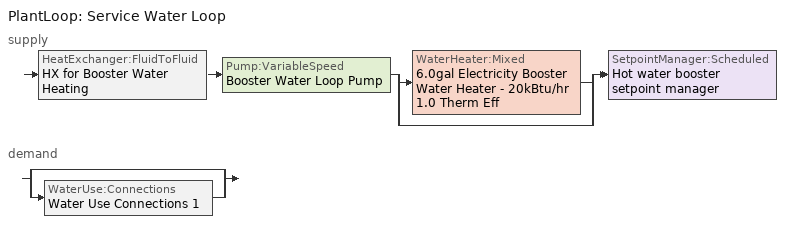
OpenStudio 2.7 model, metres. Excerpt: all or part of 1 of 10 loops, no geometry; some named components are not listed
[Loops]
PlantLoop 'Service Water Loop'
 supply: HeatExchanger:FluidToFluid 'HX for Booster Water Heating' > Pump:VariableSpeed 'Booster Water Loop Pump' > split
  | WaterHeater:Mixed '6.0gal Electricity Booster Water Heater - 20kBtu/hr 1.0 Therm Eff'
  | bypass
  join > SetpointManager:Scheduled 'Hot water booster setpoint manager'
 demand: split
  | bypass
  | WaterUse:Connections 'Water Use Connections 1'
[PlantLoop]
Service Water Loop: Glycol Concentration=0; Plant Loop Volume {m3}=Autocalculate; Load Distribution Scheme=Optimal
[Sizing:Plant]
Service Water Loop: Loop Type=Heating; Design Loop Exit Temperature {C}=82.2222; Loop Design Temperature Difference {deltaC}=5; Sizing Option=NonCoincident; Zone Timesteps in Averaging Window=1; Coincident Sizing Factor Mode=None
[SetpointManager:Scheduled]
Hot water booster setpoint manager: Control Variable=Temperature; Schedule=Service Water Booster Temp - 180.00000000000006F; Setpoint Node or NodeList=Service Water Loop Supply Outlet Node
[Pump:VariableSpeed]
Booster Water Loop Pump: Rated Pump Head {Pa}=0; Rated Power Consumption {W}=0; Motor Efficiency=1; Minimum Flow Rate {m3/s}=0; Pump Control Type=Continuous; Skin Loss Radiative Fraction=0.5; Design Power Sizing Method=PowerPerFlowPerPressure; Design Electric Power per Unit Flow Rate {W/(m3/s)}=348701.1; Design Shaft Power per Unit Flow Rate per Unit Head {W-s/m3-Pa}=1.28205; Design Minimum Flow Rate Fraction=0
[WaterHeater:Mixed]
6.0gal Electricity Booster Water Heater - 20kBtu/hr 1.0 Therm Eff: Tank Volume {m3}=0.0227125; Setpoint Temperature Schedule=Service Water Booster Temp - 180.00000000000006F; Deadband Temperature Difference {deltaC}=2; Maximum Temperature Limit {C}=82.2222; Heater Control Type=Cycle; Heater Maximum Capacity {W}=6000.04; Heater Fuel Type=Electricity; Heater Thermal Efficiency=1; Off Cycle Parasitic Fuel Consumption Rate {W}=0; Off Cycle Parasitic Fuel Type=Electricity; Off Cycle Parasitic Heat Fraction to Tank=0; On Cycle Parasitic Fuel Consumption Rate {W}=0; On Cycle Parasitic Fuel Type=Electricity; On Cycle Parasitic Heat Fraction to Tank=0; Ambient Temperature Indicator=ThermalZone; Ambient Temperature Thermal Zone=Kitchen_ZN_1_FLR_1 ZN; Off Cycle Loss Coefficient to Ambient Temperature {W/K}=1.05486; On Cycle Loss Coefficient to Ambient Temperature {W/K}=1.05486; Use Side Effectiveness=1; Source Side Effectiveness=1; Use Side Design Flow Rate {m3/s}=autosize; Source Side Design Flow Rate {m3/s}=autosize; Indirect Water Heating Recovery Time {hr}=1.5; Source Side Flow Control Mode=IndirectHeatPrimarySetpoint
[WaterUse:Connections]
Water Use Connections 1: Water Use Equipment Name 1=Booster Water Fixture - 1.0 gpm at 180F
[WaterUse:Equipment:Definition]
Booster Water Fixture Def - 1.0 gpm: Peak Flow Rate {m3/s}=6.30902e-05; Target Temperature Schedule=Mixed Water At Faucet Temp - 180F
[WaterUse:Equipment]
Booster Water Fixture - 1.0 gpm at 180F: Water Use Equipment Definition=Booster Water Fixture Def - 1.0 gpm; Flow Rate Fraction Schedule=SchoolPrimary BLDG_SWH_SCH
[HeatExchanger:AirToAir:SensibleAndLatent] Availability Schedule=Always On Discrete; Nominal Supply Air Flow Rate {m3/s}=autosize; Sensible Effectiveness at 100% Heating Air Flow=0.7; Latent Effectiveness at 100% Heating Air Flow=0.6; Sensible Effectiveness at 75% Heating Air Flow=0.7; Latent Effectiveness at 75% Heating Air Flow=0.6; Sensible Effectiveness at 100% Cooling Air Flow=0.75; Latent Effectiveness at 100% Cooling Air Flow=0.6; Sensible Effectiveness at 75% Cooling Air Flow=0.75; Latent Effectiveness at 75% Cooling Air Flow=0.6; Supply Air Outlet Temperature Control=No; Heat Exchanger Type=Rotary; Frost Control Type=ExhaustOnly; Threshold Temperature {C}=-23.3; Initial Defrost Time Fraction=0.167; Rate of Defrost Time Fraction Increase {1/K}=1.44; Economizer Lockout=Yes
Name | Nominal Electric Power {W}
Cafeteria_ZN_1_FLR_1 ZN PSZ-AC_2-7 ERV | 1117.77
PVAV_POD_1 ERV; PVAV_POD_2 ERV | 1645.59
PVAV_POD_3 ERV | 1427.12
[SetpointManager:OutdoorAirPretreat] Minimum Setpoint Temperature {C}=-99; Maximum Setpoint Temperature {C}=99; Minimum Setpoint Humidity Ratio {kgWater/kgDryAir}=1e-005; Maximum Setpoint Humidity Ratio {kgWater/kgDryAir}=1
Name | Setpoint Node or NodeList
Setpoint Manager Outdoor Air Pretreat 1 | Cafeteria_ZN_1_FLR_1 ZN PSZ-AC_2-7 ERV Primary Outlet Air Node
Setpoint Manager Outdoor Air Pretreat 2 | PVAV_POD_1 ERV Primary Outlet Air Node
Setpoint Manager Outdoor Air Pretreat 3 | PVAV_POD_2 ERV Primary Outlet Air Node
Setpoint Manager Outdoor Air Pretreat 4 | PVAV_POD_3 ERV Primary Outlet Air Node
[Schedule:Ruleset]
Name | Default Day Schedule | Summer Design Day Schedule | Winter Design Day Schedule
SchoolPrimary BLDG_SWH_SCH | SchoolPrimary BLDG_SWH_SCH Default | SchoolPrimary BLDG_SWH_SCH Summer Design Day | SchoolPrimary BLDG_SWH_SCH Winter Design Day
Service Water Booster Temp - 180.00000000000006F | Service Water Booster Temp - 180.00000000000006F Default
Mixed Water At Faucet Temp - 180F | Mixed Water At Faucet Temp - 180F Default
[Schedule:Day]
SchoolPrimary BLDG_SWH_SCH Default; SchoolPrimary BLDG_SWH_SCH Sun|Sat Day; SchoolPrimary BLDG_SWH_SCH Sun|Sat Day 1; SchoolPrimary BLDG_SWH_SCH Sat Day: 24, 0, 0
SchoolPrimary BLDG_SWH_SCH Summer Design Day: 7, 0, 0.05, 8, 0, 0.1, 9, 0, 0.34, 10, 0, 0.6, 11, 0, 0.63, 12, 0, 0.72, 13, 0, 0.79, 14, 0, 0.83, 15, 0, 0.61, 16, 0, 0.65, 18, 0, 0.1, 19, 0, 0.19, 20, 0, 0.25, 22, 0, 0.22, 23, 0, 0.12, 24, 0, 0.09
SchoolPrimary BLDG_SWH_SCH Wkdy Day; SchoolPrimary BLDG_SWH_SCH Wkdy Day 2: 8, 0, 0, 9, 0, 0.34, 10, 0, 0.6, 11, 0, 0.63, 12, 0, 0.72, 13, 0, 0.79, 14, 0, 0.83, 15, 0, 0.61, 16, 0, 0.65, 18, 0, 0.1, 19, 0, 0.19, 20, 0, 0.25, 24, 0, 0
SchoolPrimary BLDG_SWH_SCH Winter Design Day: 9, 0, 0.03, 13, 0, 0.05, 24, 0, 0.03
SchoolPrimary BLDG_SWH_SCH Wkdy Day 1: 8, 0, 0, 18, 0, 0.1, 19, 0, 0.19, 20, 0, 0.25, 24, 0, 0
Service Water Booster Temp - 180.00000000000006F Default; Mixed Water At Faucet Temp - 180F Default: 24, 0, 82.2222
[Schedule:Rule] Schedule Ruleset=SchoolPrimary BLDG_SWH_SCH; Date Specification Type=DateRange
Name | Rule Order | Day Schedule | Apply Sunday | Apply Saturday | Start Month | Start Day | End Month | End Day | Apply Monday | Apply Tuesday | Apply Wednesday | Apply Thursday | Apply Friday
Schedule Rule 100 | 5 | SchoolPrimary BLDG_SWH_SCH Sun|Sat Day | Yes | Yes | 1 | 1 | 6 | 15
Schedule Rule 101 | 4 | SchoolPrimary BLDG_SWH_SCH Wkdy Day |  |  | 1 | 1 | 6 | 15 | Yes | Yes | Yes | Yes | Yes
Schedule Rule 102 | 3 | SchoolPrimary BLDG_SWH_SCH Sun|Sat Day 1 | Yes | Yes | 6 | 16 | 9 | 15
Schedule Rule 103 | 2 | SchoolPrimary BLDG_SWH_SCH Wkdy Day 1 |  |  | 6 | 16 | 9 | 15 | Yes | Yes | Yes | Yes | Yes
Schedule Rule 104 | 1 | SchoolPrimary BLDG_SWH_SCH Sat Day |  | Yes | 9 | 16 | 12 | 31
Schedule Rule 105 | 0 | SchoolPrimary BLDG_SWH_SCH Wkdy Day 2 |  |  | 9 | 16 | 12 | 31 | Yes | Yes | Yes | Yes | Yes
[Schedule:Constant]
Always On Discrete: Value=1
